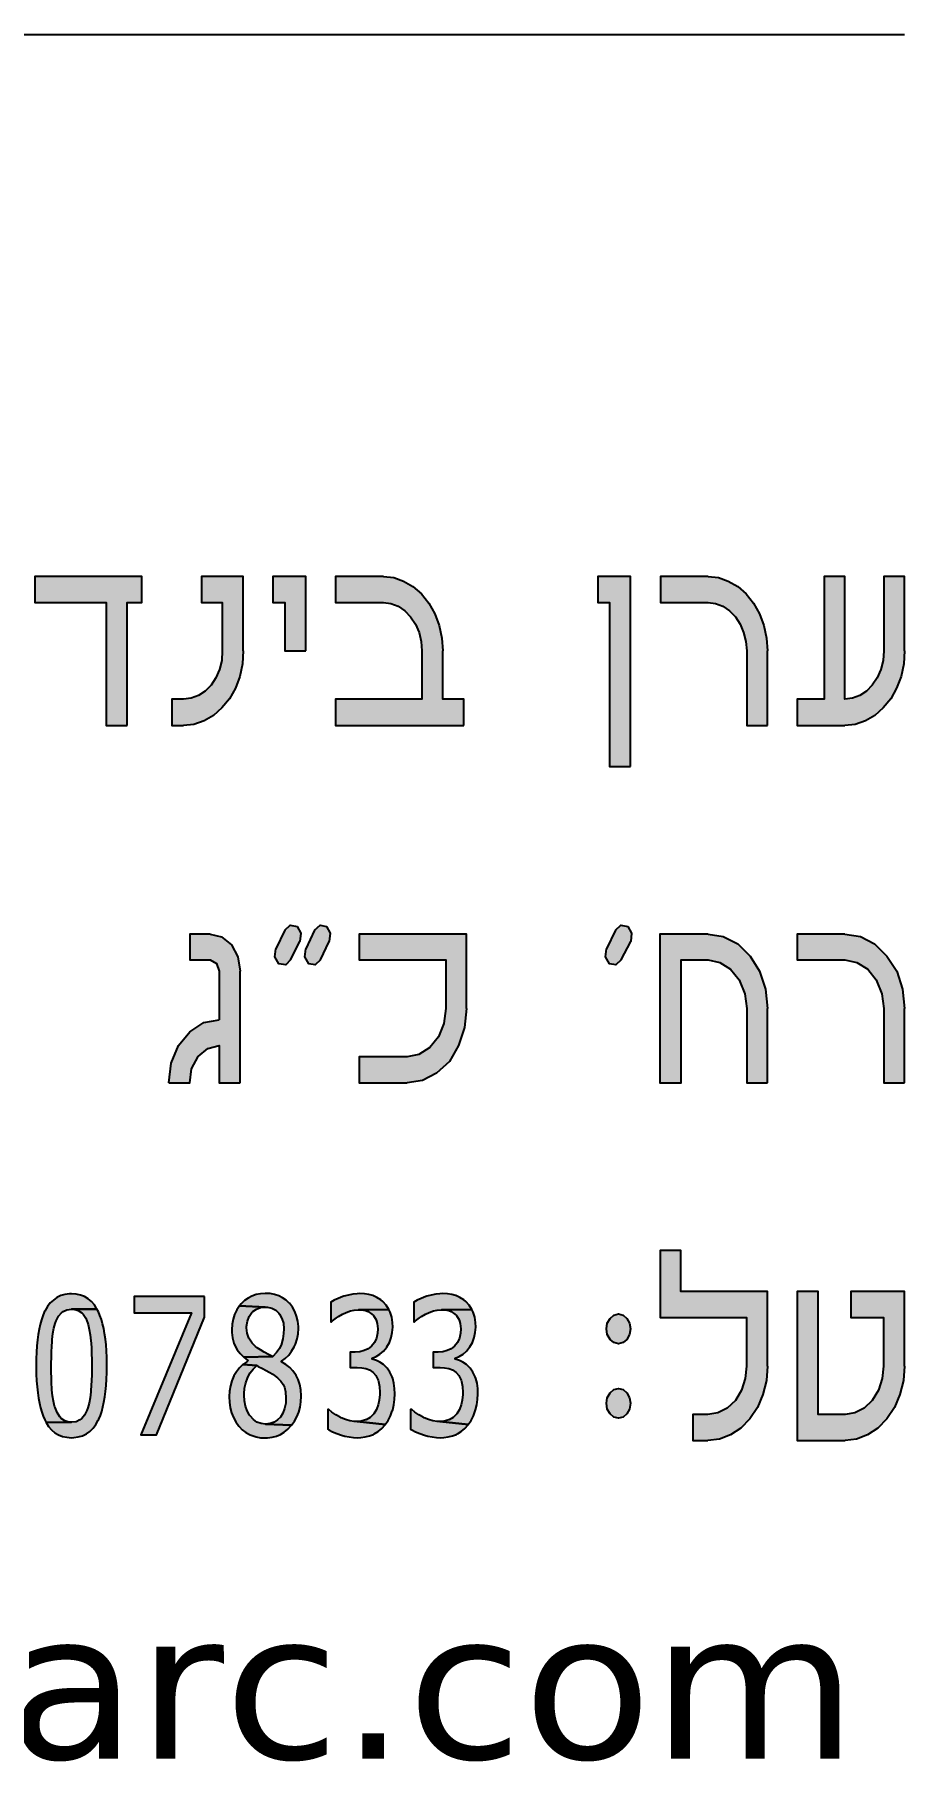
# Model space of a CAD drawing. Header units: inches. Extents: x 4017 to 5703, y -944 to 2840.
# Drawn here: x 5572.8 to 5599.8, y -14.5 to 39.2 of the extents above; entities that cross this region are included whole.
import ezdxf

# ---------------------------------------------------------------- set-up
doc = ezdxf.new("R2010")
doc.units = ezdxf.units.IN
doc.header["$MEASUREMENT"] = 0
doc.layers.add('A-VIEW-30', color=6, linetype='Continuous', lineweight=15)
doc.layers.add('TEXT', color=14, linetype='Continuous')
doc.styles.add('Tahoma', font='tahoma.ttf')

# ---------------------------------------------------------------- blocks, each defined once
blk = doc.blocks.new('A$C70B91C7D')
at = {"layer": 'TEXT', "true_color": 0x311916}
for points in [[(3.5871, -0.5456), (3.4792, -0.5456), (3.4792, -0.5718), (3.5513, -0.5718), (3.5513, -0.6955), (3.5723, -0.6955), (3.5723, -0.5718), (3.5871, -0.5718)], [(3.6891, -0.5456), (3.6472, -0.5456), (3.6472, -0.5718), (3.6681, -0.5718), (3.6681, -0.6205), (3.6675, -0.6302), (3.6652, -0.6392), (3.6615, -0.6477), (3.6567, -0.655), (3.6509, -0.6612), (3.6442, -0.6656), (3.6368, -0.6683), (3.6291, -0.6693), (3.6172, -0.6693), (3.6172, -0.6955), (3.6291, -0.6955), (3.6395, -0.6946), (3.6498, -0.6911), (3.6592, -0.6855), (3.6677, -0.678), (3.6752, -0.6687), (3.6812, -0.6581), (3.6856, -0.6462), (3.6883, -0.6336), (3.6891, -0.6205)], [(3.7521, -0.5456), (3.7191, -0.5456), (3.7191, -0.5718), (3.7311, -0.5718), (3.7311, -0.6205), (3.7521, -0.6205)], [(3.8506, -0.5502), (3.8406, -0.5467), (3.8302, -0.5456), (3.7822, -0.5456), (3.7822, -0.5718), (3.8302, -0.5718), (3.8377, -0.5727), (3.845, -0.5756), (3.8518, -0.5801), (3.8577, -0.5862), (3.8626, -0.5936), (3.8662, -0.602), (3.8683, -0.6111), (3.8691, -0.6205), (3.8691, -0.6693), (3.7822, -0.6693), (3.7822, -0.6955), (3.9111, -0.6955), (3.9111, -0.6693), (3.8901, -0.6693), (3.8901, -0.6205), (3.8892, -0.6076), (3.8865, -0.5949), (3.882, -0.5831), (3.876, -0.5724), (3.8687, -0.5631), (3.86, -0.5556)], [(4.079, -0.5456), (4.0461, -0.5456), (4.0461, -0.5718), (4.058, -0.5718), (4.058, -0.7368), (4.079, -0.7368)], [(4.1956, -0.5631), (4.187, -0.5556), (4.1775, -0.5502), (4.1675, -0.5467), (4.1571, -0.5456), (4.1091, -0.5456), (4.1091, -0.5718), (4.1571, -0.5718), (4.1646, -0.5727), (4.1719, -0.5756), (4.1787, -0.5801), (4.1846, -0.5862), (4.1895, -0.5936), (4.1929, -0.602), (4.1952, -0.6111), (4.196, -0.6205), (4.196, -0.6955), (4.217, -0.6955), (4.217, -0.6205), (4.2161, -0.6076), (4.2134, -0.5949), (4.2089, -0.5831), (4.203, -0.5724)], [(4.3335, -0.678), (4.341, -0.6687), (4.3469, -0.6581), (4.3514, -0.6462), (4.3541, -0.6336), (4.3548, -0.6205), (4.3548, -0.5456), (4.334, -0.5456), (4.334, -0.6205), (4.3333, -0.6302), (4.3309, -0.6392), (4.3273, -0.6477), (4.3225, -0.655), (4.3167, -0.6612), (4.3099, -0.6656), (4.3026, -0.6683), (4.2949, -0.6693), (4.2949, -0.5456), (4.2739, -0.5456), (4.2739, -0.6693), (4.2469, -0.6693), (4.2469, -0.6955), (4.2949, -0.6955), (4.3053, -0.6946), (4.3155, -0.6911), (4.325, -0.6855)], [(3.7462, -0.913), (3.7472, -0.9046), (3.7433, -0.8982), (3.7364, -0.8967), (3.731, -0.9016), (3.7221, -0.9204), (3.7211, -0.9287), (3.725, -0.9356), (3.7319, -0.9366), (3.7369, -0.9317)], [(3.7758, -0.913), (3.7768, -0.9046), (3.7729, -0.8982), (3.7665, -0.8967), (3.761, -0.9016), (3.7522, -0.9204), (3.7512, -0.9287), (3.7551, -0.9356), (3.7615, -0.9366), (3.767, -0.9317)], [(4.0792, -0.913), (4.0801, -0.9046), (4.0762, -0.8982), (4.0693, -0.8967), (4.0639, -0.9016), (4.055, -0.9204), (4.054, -0.9287), (4.0579, -0.9356), (4.0644, -0.9366), (4.0698, -0.9317)], [(3.6772, -0.9164), (3.6673, -0.9085), (3.656, -0.9056), (3.6353, -0.9056), (3.6353, -0.9317), (3.656, -0.9317), (3.6624, -0.9352), (3.6649, -0.943), (3.6649, -0.9919), (3.6496, -0.9948), (3.6353, -1.0042), (3.6239, -1.018), (3.6165, -1.0358), (3.6141, -1.0555), (3.6353, -1.0555), (3.6372, -1.0412), (3.6437, -1.0289), (3.6535, -1.021), (3.6649, -1.018), (3.6649, -1.0555), (3.6861, -1.0555), (3.6861, -0.943), (3.6836, -0.9287)], [(3.9139, -0.9056), (3.8059, -0.9056), (3.8059, -0.9317), (3.8932, -0.9317), (3.8932, -0.9805), (3.8912, -0.9958), (3.8858, -1.0091), (3.8769, -1.02), (3.8661, -1.0269), (3.8543, -1.0294), (3.8059, -1.0294), (3.8059, -1.0555), (3.8543, -1.0555), (3.8695, -1.053), (3.8838, -1.0456), (3.8967, -1.0338), (3.906, -1.018), (3.912, -0.9998), (3.9139, -0.9805)], [(4.1872, -0.9154), (4.1724, -0.908), (4.1571, -0.9056), (4.1087, -0.9056), (4.1087, -1.0555), (4.13, -1.0555), (4.13, -0.9317), (4.1571, -0.9317), (4.1689, -0.9342), (4.1798, -0.9411), (4.1886, -0.9519), (4.1941, -0.9657), (4.196, -0.9805), (4.196, -1.0555), (4.2168, -1.0555), (4.2168, -0.9805), (4.2148, -0.9613), (4.2089, -0.943), (4.1995, -0.9278)], [(4.3248, -0.9154), (4.3105, -0.908), (4.2947, -0.9056), (4.2468, -0.9056), (4.2468, -0.9317), (4.2947, -0.9317), (4.307, -0.9342), (4.3179, -0.9411), (4.3262, -0.9519), (4.3322, -0.9657), (4.3341, -0.9805), (4.3341, -1.0555), (4.3548, -1.0555), (4.3548, -0.9805), (4.3529, -0.9613), (4.347, -0.943), (4.3371, -0.9278)], [(4.2169, -1.2656), (4.1298, -1.2656), (4.1298, -1.2244), (4.1089, -1.2244), (4.1089, -1.2918), (4.1958, -1.2918), (4.1958, -1.3407), (4.1945, -1.3532), (4.1907, -1.365), (4.1846, -1.3752), (4.1763, -1.3829), (4.1669, -1.3877), (4.1568, -1.3893), (4.1418, -1.3893), (4.1418, -1.4155), (4.1568, -1.4155), (4.1685, -1.4142), (4.1798, -1.4099), (4.1902, -1.403), (4.1993, -1.3936), (4.2068, -1.3824), (4.2124, -1.3693), (4.2159, -1.3551), (4.2169, -1.3407)], [(3.5329, -1.2728), (3.5293, -1.2706), (3.5253, -1.2691), (3.521, -1.2682), (3.5163, -1.2678), (3.5141, -1.2679), (3.5096, -1.2685), (3.5054, -1.2697), (3.5015, -1.2716), (3.498, -1.2741), (3.4948, -1.2771), (3.492, -1.2808), (3.4895, -1.2852), (3.4888, -1.2865), (3.4873, -1.2902), (3.4859, -1.2942), (3.4847, -1.2987), (3.4836, -1.3035), (3.4827, -1.3088), (3.482, -1.3143), (3.4814, -1.3202), (3.481, -1.3266), (3.4808, -1.3333), (3.4807, -1.3404), (3.4807, -1.342), (3.4808, -1.3489), (3.4811, -1.3554), (3.4816, -1.3616), (3.4822, -1.3674), (3.483, -1.3729), (3.4839, -1.378), (3.485, -1.3827), (3.4863, -1.3871), (3.4877, -1.3912), (3.4893, -1.3948), (3.4906, -1.3973), (3.5163, -1.3972), (3.5137, -1.3971), (3.5094, -1.3958), (3.5059, -1.3933), (3.5044, -1.3917), (3.5017, -1.3875), (3.4997, -1.3823), (3.4993, -1.3811), (3.4981, -1.376), (3.4972, -1.3706), (3.4966, -1.3647), (3.4965, -1.3629), (3.4962, -1.358), (3.496, -1.3526), (3.4959, -1.3467), (3.4959, -1.3404), (3.4959, -1.3378), (3.496, -1.3319), (3.4961, -1.3262), (3.4964, -1.3209), (3.4967, -1.3159), (3.4969, -1.3138), (3.4976, -1.3078), (3.4985, -1.3025), (3.4998, -1.2979), (3.5008, -1.2951), (3.5032, -1.2904), (3.5061, -1.2869), (3.5077, -1.2856), (3.5116, -1.2839), (3.5163, -1.2833), (3.5419, -1.2832), (3.5393, -1.2791), (3.5363, -1.2757)], [(3.7356, -1.2774), (3.7355, -1.2773), (3.7323, -1.2743), (3.7287, -1.2718), (3.7249, -1.2699), (3.7206, -1.2685), (3.7161, -1.2677), (3.7112, -1.2674), (3.7065, -1.2678), (3.7021, -1.2686), (3.6979, -1.2701), (3.694, -1.2721), (3.6905, -1.2747), (3.6871, -1.2779), (3.6855, -1.2799), (3.7111, -1.2812), (3.7136, -1.2813), (3.7181, -1.2823), (3.7219, -1.2844), (3.725, -1.2875), (3.7257, -1.2882), (3.7281, -1.2926), (3.7296, -1.2975), (3.7301, -1.3031), (3.7298, -1.3078), (3.7291, -1.3132), (3.7276, -1.3185), (3.7255, -1.3228), (3.7227, -1.327), (3.7189, -1.331), (3.6896, -1.3316), (3.6938, -1.335), (3.6938, -1.3355), (3.6927, -1.3362), (3.6887, -1.3391), (3.7028, -1.3401), (3.7042, -1.3409), (3.7085, -1.3431), (3.7124, -1.345), (3.7154, -1.3466), (3.7192, -1.3489), (3.7237, -1.3524), (3.7271, -1.3558), (3.7295, -1.3591), (3.7306, -1.3617), (3.7318, -1.3667), (3.7322, -1.3728), (3.7319, -1.378), (3.7308, -1.3833), (3.729, -1.388), (3.7265, -1.3919), (3.7238, -1.3947), (3.7202, -1.3971), (3.7161, -1.3986), (3.7114, -1.3991), (3.7378, -1.4), (3.7408, -1.396), (3.7432, -1.3916), (3.7451, -1.3869), (3.7464, -1.3819), (3.7472, -1.3766), (3.7475, -1.371), (3.7475, -1.3705), (3.7471, -1.3645), (3.7462, -1.3592), (3.7446, -1.3543), (3.7425, -1.3501), (3.7419, -1.3492), (3.7392, -1.3455), (3.7359, -1.3422), (3.7321, -1.3391), (3.7277, -1.3362), (3.7277, -1.3357), (3.7314, -1.333), (3.7349, -1.3297), (3.7379, -1.3257), (3.7404, -1.3214), (3.7416, -1.3185), (3.7434, -1.3133), (3.7444, -1.3081), (3.7447, -1.3029), (3.7447, -1.3008), (3.7441, -1.2953), (3.7429, -1.2903), (3.7411, -1.2856), (3.7387, -1.2813)], [(3.8297, -1.2756), (3.8277, -1.2739), (3.8237, -1.2715), (3.8196, -1.2696), (3.8155, -1.2685), (3.8111, -1.2679), (3.8063, -1.2677), (3.8037, -1.2678), (3.7994, -1.2683), (3.795, -1.2691), (3.7905, -1.2704), (3.7895, -1.2707), (3.7847, -1.2725), (3.7806, -1.2743), (3.7772, -1.2763), (3.7772, -1.2961), (3.7781, -1.2961), (3.7791, -1.2952), (3.7829, -1.2922), (3.7849, -1.2908), (3.7891, -1.2883), (3.7928, -1.2866), (3.797, -1.2851), (3.8007, -1.2843), (3.8051, -1.2839), (3.8358, -1.2835), (3.8331, -1.2793)], [(3.9133, -1.2756), (3.9112, -1.2739), (3.9073, -1.2715), (3.9032, -1.2696), (3.899, -1.2685), (3.8947, -1.2679), (3.8899, -1.2677), (3.8872, -1.2678), (3.883, -1.2683), (3.8785, -1.2691), (3.874, -1.2704), (3.8731, -1.2707), (3.8683, -1.2725), (3.8642, -1.2743), (3.8608, -1.2763), (3.8608, -1.2961), (3.8617, -1.2961), (3.8626, -1.2952), (3.8665, -1.2922), (3.8685, -1.2908), (3.8727, -1.2883), (3.8763, -1.2866), (3.8806, -1.2851), (3.8843, -1.2843), (3.8887, -1.2839), (3.9194, -1.2835), (3.9166, -1.2793)], [(4.268, -1.2656), (4.2469, -1.2656), (4.2469, -1.4155), (4.295, -1.4155), (4.3065, -1.4142), (4.3177, -1.4099), (4.3281, -1.403), (4.3372, -1.3936), (4.3447, -1.3824), (4.3503, -1.3693), (4.3538, -1.3551), (4.3548, -1.3407), (4.3548, -1.2656), (4.3009, -1.2656), (4.3009, -1.2918), (4.3337, -1.2918), (4.3337, -1.3407), (4.3324, -1.3532), (4.3287, -1.365), (4.3225, -1.3752), (4.3142, -1.3829), (4.3049, -1.3877), (4.295, -1.3893), (4.268, -1.3893)], [(3.5433, -1.2859), (3.5419, -1.2832), (3.5163, -1.2833), (3.5186, -1.2834), (3.523, -1.2845), (3.5265, -1.2869), (3.5279, -1.2884), (3.5306, -1.2925), (3.5327, -1.2977), (3.533, -1.2989), (3.5342, -1.3037), (3.5351, -1.3091), (3.5358, -1.3153), (3.536, -1.3176), (3.5363, -1.3227), (3.5365, -1.3282), (3.5366, -1.334), (3.5367, -1.3401), (3.5367, -1.3433), (3.5366, -1.3494), (3.5364, -1.355), (3.5361, -1.3602), (3.5358, -1.3651), (3.5356, -1.3667), (3.5349, -1.3727), (3.5339, -1.378), (3.5327, -1.3826), (3.5318, -1.3853), (3.5294, -1.39), (3.5265, -1.3935), (3.5248, -1.3949), (3.5209, -1.3966), (3.5163, -1.3972), (3.4906, -1.3973), (3.4932, -1.4014), (3.4962, -1.4048), (3.4996, -1.4077), (3.5032, -1.4099), (3.5072, -1.4114), (3.5116, -1.4123), (3.5163, -1.4127), (3.5186, -1.4126), (3.5231, -1.412), (3.5273, -1.4107), (3.5312, -1.4089), (3.5347, -1.4064), (3.5379, -1.4032), (3.5407, -1.3995), (3.5432, -1.3951), (3.5438, -1.394), (3.5453, -1.3903), (3.5467, -1.3862), (3.5479, -1.3818), (3.5489, -1.3769), (3.5498, -1.3717), (3.5505, -1.3662), (3.5511, -1.3602), (3.5515, -1.3539), (3.5518, -1.3472), (3.5519, -1.3401), (3.5519, -1.3388), (3.5518, -1.3319), (3.5515, -1.3254), (3.551, -1.3192), (3.5504, -1.3134), (3.5496, -1.3079), (3.5487, -1.3028), (3.5476, -1.2981), (3.5463, -1.2936), (3.5449, -1.2896)], [(3.65, -1.2706), (3.5793, -1.2706), (3.5793, -1.287), (3.6369, -1.287), (3.586, -1.4098), (3.6019, -1.4098), (3.65, -1.2915)], [(3.6951, -1.2907), (3.6979, -1.2868), (3.6988, -1.2858), (3.7024, -1.2833), (3.7065, -1.2817), (3.7111, -1.2812), (3.6855, -1.2799), (3.6827, -1.284), (3.6805, -1.2886), (3.6789, -1.2934), (3.678, -1.2985), (3.6777, -1.3041), (3.6777, -1.3067), (3.6784, -1.3123), (3.6796, -1.3174), (3.6816, -1.3218), (3.6832, -1.3244), (3.6861, -1.3281), (3.6896, -1.3316), (3.7188, -1.331), (3.7146, -1.329), (3.7103, -1.3266), (3.7066, -1.3244), (3.7032, -1.3222), (3.7015, -1.3209), (3.698, -1.3174), (3.6953, -1.3136), (3.6947, -1.3125), (3.6932, -1.3076), (3.6926, -1.302), (3.6926, -1.3009), (3.6933, -1.2955)], [(3.8408, -1.3796), (3.8416, -1.3742), (3.8418, -1.3685), (3.8416, -1.3633), (3.8409, -1.3578), (3.8396, -1.353), (3.8391, -1.3516), (3.8368, -1.3468), (3.8341, -1.3428), (3.834, -1.3427), (3.8304, -1.3392), (3.8266, -1.3367), (3.8232, -1.3351), (3.8191, -1.3338), (3.8191, -1.3325), (3.823, -1.331), (3.8268, -1.3286), (3.8304, -1.3255), (3.8336, -1.3215), (3.8337, -1.3212), (3.8363, -1.3168), (3.8381, -1.312), (3.8392, -1.3068), (3.8396, -1.3013), (3.8395, -1.2967), (3.8386, -1.2913), (3.8371, -1.2864), (3.8358, -1.2835), (3.8051, -1.2839), (3.8081, -1.284), (3.8124, -1.2848), (3.8148, -1.2857), (3.8187, -1.2882), (3.8202, -1.2898), (3.8229, -1.2942), (3.824, -1.2976), (3.8245, -1.3032), (3.8243, -1.3074), (3.8232, -1.3126), (3.8212, -1.317), (3.8183, -1.3206), (3.8149, -1.3233), (3.811, -1.3251), (3.8066, -1.3262), (3.8018, -1.3266), (3.7969, -1.3266), (3.7969, -1.3421), (3.8032, -1.3421), (3.8038, -1.3421), (3.8084, -1.3424), (3.8126, -1.3432), (3.8162, -1.3445), (3.82, -1.3471), (3.8225, -1.35), (3.8249, -1.3548), (3.8253, -1.3561), (3.8263, -1.3611), (3.8266, -1.3672), (3.8266, -1.3692), (3.8261, -1.3749), (3.8251, -1.3797), (3.8232, -1.3843), (3.8205, -1.3887), (3.8203, -1.389), (3.817, -1.3924), (3.8126, -1.3948), (3.808, -1.3961), (3.8037, -1.3965), (3.8321, -1.3996), (3.8349, -1.3954), (3.8373, -1.3908), (3.8392, -1.3858), (3.8396, -1.3848)], [(3.9222, -1.2913), (3.9207, -1.2864), (3.9194, -1.2835), (3.8887, -1.2839), (3.8917, -1.284), (3.896, -1.2848), (3.8984, -1.2857), (3.9022, -1.2882), (3.9038, -1.2898), (3.9064, -1.2942), (3.9075, -1.2976), (3.9081, -1.3032), (3.9079, -1.3074), (3.9068, -1.3126), (3.9048, -1.317), (3.9018, -1.3206), (3.8984, -1.3233), (3.8945, -1.3251), (3.8902, -1.3262), (3.8854, -1.3266), (3.8805, -1.3266), (3.8805, -1.3421), (3.8868, -1.3421), (3.8873, -1.3421), (3.8919, -1.3424), (3.8961, -1.3432), (3.8998, -1.3445), (3.9036, -1.3471), (3.9061, -1.35), (3.9085, -1.3548), (3.9089, -1.3561), (3.9099, -1.3611), (3.9102, -1.3672), (3.9102, -1.3692), (3.9097, -1.3749), (3.9086, -1.3797), (3.9068, -1.3843), (3.9041, -1.3887), (3.9039, -1.389), (3.9005, -1.3924), (3.8962, -1.3948), (3.8916, -1.3961), (3.8872, -1.3965), (3.9156, -1.3996), (3.9185, -1.3954), (3.9209, -1.3908), (3.9228, -1.3858), (3.9231, -1.3848), (3.9244, -1.3796), (3.9251, -1.3742), (3.9254, -1.3685), (3.9252, -1.3633), (3.9245, -1.3578), (3.9232, -1.353), (3.9227, -1.3516), (3.9204, -1.3468), (3.9176, -1.3428), (3.9175, -1.3427), (3.914, -1.3392), (3.9102, -1.3367), (3.9068, -1.3351), (3.9026, -1.3338), (3.9026, -1.3325), (3.9066, -1.331), (3.9104, -1.3286), (3.9139, -1.3255), (3.9171, -1.3215), (3.9173, -1.3212), (3.9199, -1.3168), (3.9217, -1.312), (3.9228, -1.3068), (3.9232, -1.3013), (3.923, -1.2967)], [(4.0779, -1.2974), (4.0755, -1.2926), (4.0715, -1.2893), (4.067, -1.288), (4.0624, -1.2893), (4.0584, -1.2926), (4.0557, -1.2974), (4.0549, -1.303), (4.0557, -1.3089), (4.0584, -1.3137), (4.0624, -1.3169), (4.067, -1.3182), (4.0715, -1.3169), (4.0755, -1.3137), (4.0779, -1.3089), (4.079, -1.303)], [(3.6905, -1.3629), (3.6916, -1.3576), (3.6933, -1.3528), (3.6937, -1.3519), (3.6961, -1.3475), (3.6992, -1.3436), (3.7028, -1.3401), (3.6887, -1.3391), (3.6853, -1.3425), (3.6823, -1.3463), (3.6798, -1.3505), (3.6798, -1.3506), (3.6777, -1.3555), (3.6762, -1.3606), (3.6753, -1.3658), (3.675, -1.3714), (3.675, -1.3715), (3.6752, -1.377), (3.6761, -1.3825), (3.6774, -1.3876), (3.6792, -1.3924), (3.6816, -1.3969), (3.6846, -1.401), (3.6849, -1.4014), (3.6882, -1.4048), (3.6919, -1.4076), (3.6961, -1.4099), (3.698, -1.4106), (3.7022, -1.412), (3.7066, -1.4127), (3.7112, -1.413), (3.7137, -1.4129), (3.7183, -1.4123), (3.7225, -1.4111), (3.7265, -1.4094), (3.7303, -1.4072), (3.7339, -1.4043), (3.7372, -1.4009), (3.7378, -1.4), (3.7114, -1.3991), (3.7071, -1.3986), (3.703, -1.397), (3.6994, -1.3944), (3.6961, -1.3908), (3.6956, -1.39), (3.6931, -1.3858), (3.6914, -1.381), (3.6903, -1.3757), (3.69, -1.37), (3.69, -1.3685)], [(4.0779, -1.3725), (4.0755, -1.3674), (4.0715, -1.3642), (4.067, -1.3631), (4.0624, -1.3642), (4.0584, -1.3674), (4.0557, -1.3725), (4.0549, -1.3781), (4.0557, -1.384), (4.0584, -1.3888), (4.0624, -1.392), (4.067, -1.3931), (4.0715, -1.392), (4.0755, -1.3888), (4.0779, -1.384), (4.079, -1.3781)], [(3.8287, -1.4034), (3.832, -1.3998), (3.8321, -1.3996), (3.8037, -1.3965), (3.8007, -1.3964), (3.7964, -1.3957), (3.7921, -1.3944), (3.7878, -1.3926), (3.7868, -1.392), (3.7823, -1.3896), (3.7785, -1.387), (3.7752, -1.3844), (3.7742, -1.3844), (3.7742, -1.4041), (3.7753, -1.4047), (3.779, -1.4067), (3.7833, -1.4085), (3.788, -1.4101), (3.7914, -1.4111), (3.7958, -1.412), (3.8002, -1.4125), (3.8046, -1.4127), (3.8075, -1.4126), (3.812, -1.412), (3.8162, -1.411), (3.8202, -1.4094), (3.8211, -1.409), (3.8251, -1.4065)], [(3.9123, -1.4034), (3.9155, -1.3998), (3.9156, -1.3996), (3.8872, -1.3965), (3.8843, -1.3964), (3.88, -1.3957), (3.8757, -1.3944), (3.8714, -1.3926), (3.8703, -1.392), (3.8658, -1.3896), (3.862, -1.387), (3.8588, -1.3844), (3.8577, -1.3844), (3.8577, -1.4041), (3.8588, -1.4047), (3.8626, -1.4067), (3.8668, -1.4085), (3.8716, -1.4101), (3.8749, -1.4111), (3.8793, -1.412), (3.8837, -1.4125), (3.8881, -1.4127), (3.891, -1.4126), (3.8956, -1.412), (3.8998, -1.411), (3.9038, -1.4094), (3.9047, -1.409), (3.9087, -1.4065)]]:
    blk.add_hatch(color=19, dxfattribs=at).paths.add_polyline_path(points)
at = {"layer": 'TEXT', "color": 19, "true_color": 0x311916}
blk.add_line((0, 0), (4.3548, 0), dxfattribs=at)
for points in [[(3.5723, -0.6955), (3.5723, -0.5718), (3.5871, -0.5718), (3.5871, -0.5456), (3.4792, -0.5456), (3.4792, -0.5718), (3.5513, -0.5718), (3.5513, -0.6955), (3.5723, -0.6955)], [(3.7521, -0.6205), (3.7521, -0.5456), (3.7191, -0.5456), (3.7191, -0.5718), (3.7311, -0.5718), (3.7311, -0.6205), (3.7521, -0.6205)], [(4.079, -0.7368), (4.079, -0.5456), (4.0461, -0.5456), (4.0461, -0.5718), (4.058, -0.5718), (4.058, -0.7368), (4.079, -0.7368)], [(3.5163, -1.2678), (3.5141, -1.2679), (3.5096, -1.2685), (3.5054, -1.2697), (3.5015, -1.2716), (3.498, -1.2741), (3.4948, -1.2771), (3.492, -1.2808), (3.4895, -1.2852), (3.4888, -1.2865), (3.4873, -1.2902), (3.4859, -1.2942), (3.4847, -1.2987), (3.4836, -1.3035), (3.4827, -1.3088), (3.482, -1.3143), (3.4814, -1.3202), (3.481, -1.3266), (3.4808, -1.3333), (3.4807, -1.3404), (3.4807, -1.342), (3.4808, -1.3489), (3.4811, -1.3554), (3.4816, -1.3616), (3.4822, -1.3674), (3.483, -1.3729), (3.4839, -1.378), (3.485, -1.3827), (3.4863, -1.3871), (3.4877, -1.3912), (3.4893, -1.3948), (3.4906, -1.3973), (3.5163, -1.3972), (3.5137, -1.3971), (3.5094, -1.3958), (3.5059, -1.3933), (3.5044, -1.3917), (3.5017, -1.3875), (3.4997, -1.3823), (3.4993, -1.3811), (3.4981, -1.376), (3.4972, -1.3706), (3.4966, -1.3647), (3.4965, -1.3629), (3.4962, -1.358), (3.496, -1.3526), (3.4959, -1.3467), (3.4959, -1.3404), (3.4959, -1.3378), (3.496, -1.3319), (3.4961, -1.3262), (3.4964, -1.3209), (3.4967, -1.3159), (3.4969, -1.3138), (3.4976, -1.3078), (3.4985, -1.3025), (3.4998, -1.2979), (3.5008, -1.2951), (3.5032, -1.2904), (3.5061, -1.2869), (3.5077, -1.2856), (3.5116, -1.2839), (3.5163, -1.2833), (3.5419, -1.2832), (3.5393, -1.2791), (3.5363, -1.2757), (3.5329, -1.2728), (3.5293, -1.2706), (3.5253, -1.2691), (3.521, -1.2682)], [(3.7112, -1.2674), (3.7112, -1.2674), (3.7065, -1.2678), (3.7021, -1.2686), (3.6979, -1.2701), (3.694, -1.2721), (3.6905, -1.2747), (3.6871, -1.2779), (3.6855, -1.2799), (3.7111, -1.2812), (3.7136, -1.2813), (3.7181, -1.2823), (3.7219, -1.2844), (3.725, -1.2875), (3.7257, -1.2882), (3.7281, -1.2926), (3.7296, -1.2975), (3.7301, -1.3031), (3.7298, -1.3078), (3.7291, -1.3132), (3.7277, -1.3181), (3.7276, -1.3186), (3.7255, -1.3228), (3.7227, -1.327), (3.7189, -1.331), (3.6896, -1.3316), (3.6938, -1.335), (3.6938, -1.3355), (3.6927, -1.3362), (3.6887, -1.3391), (3.7028, -1.3401), (3.7042, -1.3409), (3.7085, -1.3431), (3.7124, -1.345), (3.7154, -1.3466), (3.7191, -1.3489), (3.7193, -1.349), (3.7237, -1.3524), (3.7271, -1.3558), (3.7295, -1.3591), (3.7306, -1.3617), (3.7318, -1.3667), (3.7322, -1.3728), (3.7319, -1.378), (3.7308, -1.3833), (3.729, -1.388), (3.7265, -1.3919), (3.7238, -1.3947), (3.7202, -1.3971), (3.7161, -1.3986), (3.7114, -1.3991), (3.7378, -1.4), (3.7408, -1.396), (3.7432, -1.3916), (3.7451, -1.3869), (3.7464, -1.3819), (3.7472, -1.3766), (3.7475, -1.371), (3.7475, -1.3705), (3.7471, -1.3645), (3.7462, -1.3592), (3.7446, -1.3543), (3.7425, -1.3501), (3.7419, -1.3492), (3.7392, -1.3455), (3.7359, -1.3422), (3.7321, -1.3391), (3.7277, -1.3362), (3.7277, -1.3357), (3.7314, -1.333), (3.7349, -1.3297), (3.7379, -1.3257), (3.7404, -1.3214), (3.7416, -1.3185), (3.7434, -1.3133), (3.7444, -1.3081), (3.7447, -1.3029), (3.7447, -1.3008), (3.7441, -1.2953), (3.7429, -1.2903), (3.7411, -1.2856), (3.7387, -1.2813), (3.7356, -1.2774), (3.7355, -1.2773), (3.7323, -1.2743), (3.7287, -1.2718), (3.7249, -1.2699), (3.7206, -1.2685), (3.7161, -1.2677)], [(3.8063, -1.2677), (3.8037, -1.2678), (3.7994, -1.2683), (3.795, -1.2691), (3.7905, -1.2704), (3.7895, -1.2707), (3.7847, -1.2725), (3.7806, -1.2743), (3.7772, -1.2763), (3.7772, -1.2961), (3.7781, -1.2961), (3.7791, -1.2952), (3.7829, -1.2922), (3.7849, -1.2908), (3.7891, -1.2883), (3.7928, -1.2866), (3.797, -1.2851), (3.8007, -1.2843), (3.8051, -1.2839), (3.8358, -1.2835), (3.8331, -1.2793), (3.8297, -1.2756), (3.8277, -1.2739), (3.8237, -1.2715), (3.8196, -1.2696), (3.8195, -1.2696), (3.8155, -1.2685), (3.8111, -1.2679)], [(3.8899, -1.2677), (3.8872, -1.2678), (3.883, -1.2683), (3.8785, -1.2691), (3.874, -1.2704), (3.8731, -1.2707), (3.8683, -1.2725), (3.8642, -1.2743), (3.8608, -1.2763), (3.8608, -1.2961), (3.8617, -1.2961), (3.8626, -1.2952), (3.8665, -1.2922), (3.8685, -1.2908), (3.8727, -1.2883), (3.8763, -1.2866), (3.8806, -1.2851), (3.8843, -1.2843), (3.8887, -1.2839), (3.9194, -1.2835), (3.9166, -1.2793), (3.9133, -1.2756), (3.9112, -1.2739), (3.9073, -1.2715), (3.9031, -1.2696), (3.903, -1.2696), (3.899, -1.2685), (3.8947, -1.2679)], [(3.5419, -1.2832), (3.5163, -1.2833), (3.5186, -1.2834), (3.523, -1.2845), (3.5265, -1.2869), (3.5279, -1.2884), (3.5306, -1.2925), (3.5327, -1.2977), (3.533, -1.2989), (3.5342, -1.3037), (3.5351, -1.3091), (3.5358, -1.3153), (3.536, -1.3176), (3.5363, -1.3227), (3.5365, -1.3282), (3.5366, -1.334), (3.5367, -1.3401), (3.5367, -1.3433), (3.5366, -1.3494), (3.5364, -1.355), (3.5361, -1.3602), (3.5358, -1.3651), (3.5356, -1.3667), (3.5349, -1.3727), (3.5339, -1.378), (3.5327, -1.3826), (3.5318, -1.3853), (3.5294, -1.39), (3.5265, -1.3935), (3.5248, -1.3949), (3.5209, -1.3966), (3.5163, -1.3972), (3.4906, -1.3973), (3.4932, -1.4014), (3.4962, -1.4048), (3.4996, -1.4077), (3.5032, -1.4099), (3.5072, -1.4114), (3.5116, -1.4123), (3.5163, -1.4127), (3.5186, -1.4126), (3.5231, -1.412), (3.5273, -1.4107), (3.5312, -1.4089), (3.5347, -1.4064), (3.5379, -1.4032), (3.5407, -1.3995), (3.5432, -1.3951), (3.5438, -1.394), (3.5453, -1.3903), (3.5467, -1.3862), (3.5479, -1.3818), (3.5489, -1.3769), (3.5498, -1.3717), (3.5505, -1.3662), (3.5511, -1.3602), (3.5515, -1.3539), (3.5518, -1.3472), (3.5519, -1.3401), (3.5519, -1.3388), (3.5518, -1.3319), (3.5515, -1.3254), (3.551, -1.3192), (3.5504, -1.3134), (3.5496, -1.3079), (3.5487, -1.3028), (3.5476, -1.2981), (3.5463, -1.2936), (3.5449, -1.2896), (3.5433, -1.2859)], [(3.65, -1.2706), (3.5793, -1.2706), (3.5793, -1.287), (3.6369, -1.287), (3.586, -1.4098), (3.6019, -1.4098), (3.65, -1.2915)], [(3.6855, -1.2799), (3.6827, -1.284), (3.6805, -1.2886), (3.6789, -1.2934), (3.678, -1.2985), (3.6777, -1.3041), (3.6777, -1.3067), (3.6784, -1.3123), (3.6796, -1.3174), (3.6816, -1.3218), (3.6832, -1.3244), (3.6861, -1.3281), (3.6896, -1.3316), (3.7189, -1.331), (3.7186, -1.3309), (3.7146, -1.329), (3.7103, -1.3266), (3.7066, -1.3244), (3.7032, -1.3222), (3.7015, -1.3209), (3.698, -1.3174), (3.6953, -1.3136), (3.6947, -1.3125), (3.6932, -1.3076), (3.6926, -1.302), (3.6926, -1.3009), (3.6933, -1.2955), (3.6951, -1.2907), (3.6979, -1.2868), (3.6988, -1.2858), (3.7024, -1.2833), (3.7065, -1.2817), (3.7111, -1.2812)], [(3.8358, -1.2835), (3.8051, -1.2839), (3.8081, -1.284), (3.8124, -1.2848), (3.8148, -1.2857), (3.8187, -1.2882), (3.8202, -1.2898), (3.8229, -1.2942), (3.824, -1.2976), (3.8245, -1.3032), (3.8243, -1.3074), (3.8232, -1.3126), (3.8212, -1.317), (3.8183, -1.3206), (3.8149, -1.3233), (3.811, -1.3251), (3.8066, -1.3262), (3.8018, -1.3266), (3.7969, -1.3266), (3.7969, -1.3421), (3.8032, -1.3421), (3.8038, -1.3421), (3.8084, -1.3424), (3.8126, -1.3432), (3.8162, -1.3445), (3.82, -1.3471), (3.8225, -1.35), (3.8249, -1.3548), (3.8253, -1.3561), (3.8263, -1.3611), (3.8266, -1.3672), (3.8266, -1.3692), (3.8261, -1.3749), (3.8251, -1.3797), (3.8232, -1.3843), (3.8205, -1.3887), (3.8203, -1.389), (3.817, -1.3924), (3.8129, -1.3946), (3.8124, -1.3949), (3.808, -1.3961), (3.8037, -1.3965), (3.8321, -1.3996), (3.8349, -1.3954), (3.8373, -1.3908), (3.8392, -1.3858), (3.8396, -1.3848), (3.8408, -1.3796), (3.8416, -1.3742), (3.8418, -1.3685), (3.8416, -1.3633), (3.8409, -1.3578), (3.8396, -1.353), (3.8391, -1.3516), (3.8368, -1.3468), (3.8341, -1.3428), (3.834, -1.3427), (3.8304, -1.3392), (3.8266, -1.3367), (3.8232, -1.3351), (3.8191, -1.3338), (3.8191, -1.3325), (3.823, -1.331), (3.8268, -1.3286), (3.8304, -1.3255), (3.8336, -1.3215), (3.8337, -1.3212), (3.8363, -1.3168), (3.8381, -1.312), (3.8392, -1.3068), (3.8396, -1.3013), (3.8395, -1.2967), (3.8386, -1.2913), (3.8371, -1.2864)], [(3.9194, -1.2835), (3.8887, -1.2839), (3.8917, -1.284), (3.896, -1.2848), (3.8984, -1.2857), (3.9022, -1.2882), (3.9038, -1.2898), (3.9064, -1.2942), (3.9075, -1.2976), (3.9081, -1.3032), (3.9079, -1.3074), (3.9068, -1.3126), (3.9048, -1.317), (3.9018, -1.3206), (3.8984, -1.3233), (3.8945, -1.3251), (3.8902, -1.3262), (3.8854, -1.3266), (3.8805, -1.3266), (3.8805, -1.3421), (3.8868, -1.3421), (3.8873, -1.3421), (3.8919, -1.3424), (3.8961, -1.3432), (3.8998, -1.3445), (3.9036, -1.3471), (3.9061, -1.35), (3.9085, -1.3548), (3.9089, -1.3561), (3.9099, -1.3611), (3.9102, -1.3672), (3.9102, -1.3692), (3.9097, -1.3749), (3.9086, -1.3797), (3.9068, -1.3843), (3.9041, -1.3887), (3.9039, -1.389), (3.9005, -1.3924), (3.8964, -1.3946), (3.896, -1.3949), (3.8916, -1.3961), (3.8872, -1.3965), (3.9156, -1.3996), (3.9185, -1.3954), (3.9209, -1.3908), (3.9228, -1.3858), (3.9231, -1.3848), (3.9244, -1.3796), (3.9251, -1.3742), (3.9254, -1.3685), (3.9252, -1.3633), (3.9245, -1.3578), (3.9232, -1.353), (3.9227, -1.3516), (3.9204, -1.3468), (3.9176, -1.3428), (3.9175, -1.3427), (3.914, -1.3392), (3.9102, -1.3367), (3.9068, -1.3351), (3.9026, -1.3338), (3.9026, -1.3325), (3.9066, -1.331), (3.9104, -1.3286), (3.9139, -1.3255), (3.9171, -1.3215), (3.9173, -1.3212), (3.9199, -1.3168), (3.9217, -1.312), (3.9228, -1.3068), (3.9232, -1.3013), (3.923, -1.2967), (3.9222, -1.2913), (3.9207, -1.2864)], [(4.0549, -1.303), (4.0557, -1.2974), (4.0584, -1.2926), (4.0624, -1.2893), (4.067, -1.288), (4.0715, -1.2893), (4.0755, -1.2926), (4.0779, -1.2974), (4.079, -1.303), (4.0779, -1.3089), (4.0755, -1.3137), (4.0715, -1.3169), (4.067, -1.3182), (4.0624, -1.3169), (4.0584, -1.3137), (4.0557, -1.3089), (4.0549, -1.303)], [(3.6887, -1.3391), (3.6853, -1.3425), (3.6823, -1.3463), (3.6798, -1.3505), (3.6798, -1.3506), (3.6777, -1.3555), (3.6762, -1.3606), (3.6753, -1.3658), (3.675, -1.3714), (3.675, -1.3715), (3.6752, -1.377), (3.6761, -1.3825), (3.6774, -1.3876), (3.6792, -1.3924), (3.6816, -1.3969), (3.6846, -1.401), (3.6849, -1.4014), (3.6882, -1.4048), (3.6919, -1.4076), (3.6961, -1.4099), (3.698, -1.4106), (3.7022, -1.412), (3.7066, -1.4127), (3.7112, -1.413), (3.7137, -1.4129), (3.7183, -1.4123), (3.7225, -1.4111), (3.7265, -1.4094), (3.7303, -1.4072), (3.7339, -1.4043), (3.7372, -1.4009), (3.7378, -1.4), (3.7114, -1.3991), (3.7071, -1.3986), (3.703, -1.397), (3.6994, -1.3944), (3.6961, -1.3908), (3.6956, -1.39), (3.6931, -1.3858), (3.6914, -1.381), (3.6903, -1.3757), (3.69, -1.37), (3.69, -1.3685), (3.6905, -1.3629), (3.6916, -1.3576), (3.6933, -1.3528), (3.6937, -1.3519), (3.6961, -1.3475), (3.6992, -1.3436), (3.7028, -1.3401)], [(4.0549, -1.3781), (4.0557, -1.3725), (4.0584, -1.3674), (4.0624, -1.3642), (4.067, -1.3631), (4.0715, -1.3642), (4.0755, -1.3674), (4.0779, -1.3725), (4.079, -1.3781), (4.0779, -1.384), (4.0755, -1.3888), (4.0715, -1.392), (4.067, -1.3931), (4.0624, -1.392), (4.0584, -1.3888), (4.0557, -1.384), (4.0549, -1.3781)], [(3.7752, -1.3844), (3.7742, -1.3844), (3.7742, -1.4041), (3.7753, -1.4047), (3.779, -1.4067), (3.7833, -1.4085), (3.788, -1.4101), (3.7914, -1.4111), (3.7958, -1.412), (3.8002, -1.4125), (3.8046, -1.4127), (3.8075, -1.4126), (3.812, -1.412), (3.8162, -1.411), (3.8202, -1.4094), (3.8211, -1.409), (3.8251, -1.4065), (3.8287, -1.4034), (3.832, -1.3998), (3.8321, -1.3996), (3.8037, -1.3965), (3.8007, -1.3964), (3.7964, -1.3957), (3.7921, -1.3944), (3.7878, -1.3926), (3.7868, -1.392), (3.7823, -1.3896), (3.7785, -1.387)], [(3.8588, -1.3844), (3.8577, -1.3844), (3.8577, -1.4041), (3.8588, -1.4047), (3.8626, -1.4067), (3.8668, -1.4085), (3.8716, -1.4101), (3.8749, -1.4111), (3.8793, -1.412), (3.8837, -1.4125), (3.8881, -1.4127), (3.891, -1.4126), (3.8956, -1.412), (3.8998, -1.411), (3.9038, -1.4094), (3.9047, -1.409), (3.9087, -1.4065), (3.9123, -1.4034), (3.9155, -1.3998), (3.9156, -1.3996), (3.8872, -1.3965), (3.8843, -1.3964), (3.88, -1.3957), (3.8757, -1.3944), (3.8714, -1.3926), (3.8703, -1.392), (3.8658, -1.3896), (3.862, -1.387)]]:
    blk.add_lwpolyline(points, close=True, dxfattribs=at)
for points in [[(3.6891, -0.6205), (3.6891, -0.5456), (3.6472, -0.5456), (3.6472, -0.5718), (3.6681, -0.5718), (3.6681, -0.6205), (3.6675, -0.6302), (3.6652, -0.6392), (3.6615, -0.6477), (3.6567, -0.655), (3.6509, -0.6612), (3.6442, -0.6656), (3.6368, -0.6683), (3.6291, -0.6693), (3.6172, -0.6693), (3.6172, -0.6955), (3.6291, -0.6955)], [(3.8302, -0.5456), (3.7822, -0.5456), (3.7822, -0.5718), (3.8302, -0.5718), (3.8377, -0.5727), (3.845, -0.5756), (3.8518, -0.5801), (3.8577, -0.5862), (3.8626, -0.5936), (3.8662, -0.602), (3.8683, -0.6111), (3.8691, -0.6205), (3.8691, -0.6693), (3.7822, -0.6693), (3.7822, -0.6955), (3.9111, -0.6955)], [(3.8302, -0.5456), (3.8406, -0.5467), (3.8506, -0.5502), (3.86, -0.5556), (3.8687, -0.5631), (3.876, -0.5724), (3.882, -0.5831), (3.8865, -0.5949), (3.8892, -0.6076), (3.8901, -0.6205)], [(4.1571, -0.5456), (4.1091, -0.5456), (4.1091, -0.5718), (4.1571, -0.5718), (4.1646, -0.5727), (4.1719, -0.5756), (4.1787, -0.5801), (4.1846, -0.5862), (4.1895, -0.5936), (4.1929, -0.602), (4.1952, -0.6111), (4.196, -0.6205), (4.196, -0.6955), (4.217, -0.6955)], [(4.1571, -0.5456), (4.1675, -0.5467), (4.1775, -0.5502), (4.187, -0.5556), (4.1956, -0.5631), (4.203, -0.5724), (4.2089, -0.5831), (4.2134, -0.5949), (4.2161, -0.6076), (4.217, -0.6205)], [(4.3548, -0.6205), (4.3548, -0.5456), (4.334, -0.5456), (4.334, -0.6205), (4.3333, -0.6302), (4.3309, -0.6392), (4.3273, -0.6477), (4.3225, -0.655), (4.3167, -0.6612), (4.3099, -0.6656), (4.3026, -0.6683), (4.2949, -0.6693), (4.2949, -0.5456), (4.2739, -0.5456), (4.2739, -0.6693), (4.2469, -0.6693), (4.2469, -0.6955), (4.2949, -0.6955)], [(3.6891, -0.6205), (3.6883, -0.6336), (3.6856, -0.6462), (3.6812, -0.6581), (3.6752, -0.6687), (3.6677, -0.678), (3.6592, -0.6855), (3.6498, -0.6911), (3.6395, -0.6946), (3.6291, -0.6955)], [(3.9111, -0.6955), (3.9111, -0.6693), (3.8901, -0.6693), (3.8901, -0.6205)], [(4.217, -0.6955), (4.217, -0.6205)], [(4.3548, -0.6205), (4.3541, -0.6336), (4.3514, -0.6462), (4.3469, -0.6581), (4.341, -0.6687), (4.3335, -0.678), (4.325, -0.6855), (4.3155, -0.6911), (4.3053, -0.6946), (4.2949, -0.6955)], [(3.731, -0.9016), (3.7221, -0.9204)], [(3.731, -0.9016), (3.7364, -0.8967), (3.7433, -0.8982), (3.7472, -0.9046), (3.7462, -0.913)], [(3.761, -0.9016), (3.7522, -0.9204)], [(3.761, -0.9016), (3.7665, -0.8967), (3.7729, -0.8982), (3.7768, -0.9046), (3.7758, -0.913)], [(4.0639, -0.9016), (4.055, -0.9204)], [(4.0639, -0.9016), (4.0693, -0.8967), (4.0762, -0.8982), (4.0801, -0.9046), (4.0792, -0.913)], [(3.656, -0.9056), (3.6353, -0.9056), (3.6353, -0.9317), (3.656, -0.9317), (3.6624, -0.9352), (3.6649, -0.943), (3.6649, -0.9919)], [(3.656, -0.9056), (3.6673, -0.9085), (3.6772, -0.9164), (3.6836, -0.9287), (3.6861, -0.943)], [(3.7369, -0.9317), (3.7319, -0.9366), (3.725, -0.9356), (3.7211, -0.9287), (3.7221, -0.9204)], [(3.7369, -0.9317), (3.7462, -0.913)], [(3.767, -0.9317), (3.7615, -0.9366), (3.7551, -0.9356), (3.7512, -0.9287), (3.7522, -0.9204)], [(3.767, -0.9317), (3.7758, -0.913)], [(3.9139, -0.9805), (3.9139, -0.9056), (3.8059, -0.9056), (3.8059, -0.9317), (3.8932, -0.9317), (3.8932, -0.9805), (3.8912, -0.9958), (3.8858, -1.0091), (3.8769, -1.02), (3.8661, -1.0269), (3.8543, -1.0294), (3.8059, -1.0294), (3.8059, -1.0555), (3.8543, -1.0555)], [(4.0698, -0.9317), (4.0644, -0.9366), (4.0579, -0.9356), (4.054, -0.9287), (4.055, -0.9204)], [(4.0698, -0.9317), (4.0792, -0.913)], [(4.1571, -0.9056), (4.1087, -0.9056), (4.1087, -1.0555), (4.13, -1.0555), (4.13, -0.9317), (4.1571, -0.9317), (4.1689, -0.9342), (4.1798, -0.9411), (4.1886, -0.9519), (4.1941, -0.9657), (4.196, -0.9805), (4.196, -1.0555), (4.2168, -1.0555)], [(4.1571, -0.9056), (4.1724, -0.908), (4.1872, -0.9154), (4.1995, -0.9278), (4.2089, -0.943), (4.2148, -0.9613), (4.2168, -0.9805)], [(4.2947, -0.9056), (4.2468, -0.9056), (4.2468, -0.9317), (4.2947, -0.9317), (4.307, -0.9342), (4.3179, -0.9411), (4.3262, -0.9519), (4.3322, -0.9657), (4.3341, -0.9805), (4.3341, -1.0555), (4.3548, -1.0555)], [(4.2947, -0.9056), (4.3105, -0.908), (4.3248, -0.9154), (4.3371, -0.9278), (4.347, -0.943), (4.3529, -0.9613), (4.3548, -0.9805)], [(3.6861, -1.0555), (3.6861, -0.943)], [(3.9139, -0.9805), (3.912, -0.9998), (3.906, -1.018), (3.8967, -1.0338), (3.8838, -1.0456), (3.8695, -1.053), (3.8543, -1.0555)], [(4.2168, -1.0555), (4.2168, -0.9805)], [(4.3548, -1.0555), (4.3548, -0.9805)], [(3.6141, -1.0555), (3.6165, -1.0358), (3.6239, -1.018), (3.6353, -1.0042), (3.6496, -0.9948), (3.6649, -0.9919)], [(3.6141, -1.0555), (3.6353, -1.0555), (3.6372, -1.0412), (3.6437, -1.0289), (3.6535, -1.021), (3.6649, -1.018), (3.6649, -1.0555), (3.6861, -1.0555)], [(4.2169, -1.3407), (4.2169, -1.2656), (4.1298, -1.2656), (4.1298, -1.2244), (4.1089, -1.2244), (4.1089, -1.2918), (4.1958, -1.2918), (4.1958, -1.3407), (4.1945, -1.3532), (4.1907, -1.365), (4.1846, -1.3752), (4.1763, -1.3829), (4.1669, -1.3877), (4.1568, -1.3893), (4.1418, -1.3893), (4.1418, -1.4155), (4.1568, -1.4155)], [(4.3548, -1.3407), (4.3548, -1.2656), (4.3009, -1.2656), (4.3009, -1.2918), (4.3337, -1.2918), (4.3337, -1.3407), (4.3324, -1.3532), (4.3287, -1.365), (4.3225, -1.3752), (4.3142, -1.3829), (4.3049, -1.3877), (4.295, -1.3893), (4.268, -1.3893), (4.268, -1.2656), (4.2469, -1.2656), (4.2469, -1.4155), (4.295, -1.4155)], [(4.2169, -1.3407), (4.2159, -1.3551), (4.2124, -1.3693), (4.2068, -1.3824), (4.1993, -1.3936), (4.1902, -1.403), (4.1798, -1.4099), (4.1685, -1.4142), (4.1568, -1.4155)], [(4.3548, -1.3407), (4.3538, -1.3551), (4.3503, -1.3693), (4.3447, -1.3824), (4.3372, -1.3936), (4.3281, -1.403), (4.3177, -1.4099), (4.3065, -1.4142), (4.295, -1.4155)]]:
    blk.add_lwpolyline(points, dxfattribs=at)
at = {"layer": 'TEXT', "color": 19, "true_color": 0x311916, "style": 'Tahoma', "width": 1.2}
blk.add_text('www.bdm-arc.com', height=0.15, rotation=359.9999, dxfattribs=at).set_placement((2.3107, -1.7358))

msp = doc.modelspace()

# ---------------------------------------------------------------- block references
at = {"layer": 'A-VIEW-30', "lineweight": 40, "xscale": 30.87765168342476, "yscale": 30.87765168342476, "zscale": 30.87765168342476}
msp.add_blockref('A$C70B91C7D', (5465.341, 39.201), dxfattribs=at)

doc.saveas('drawing.dxf')
